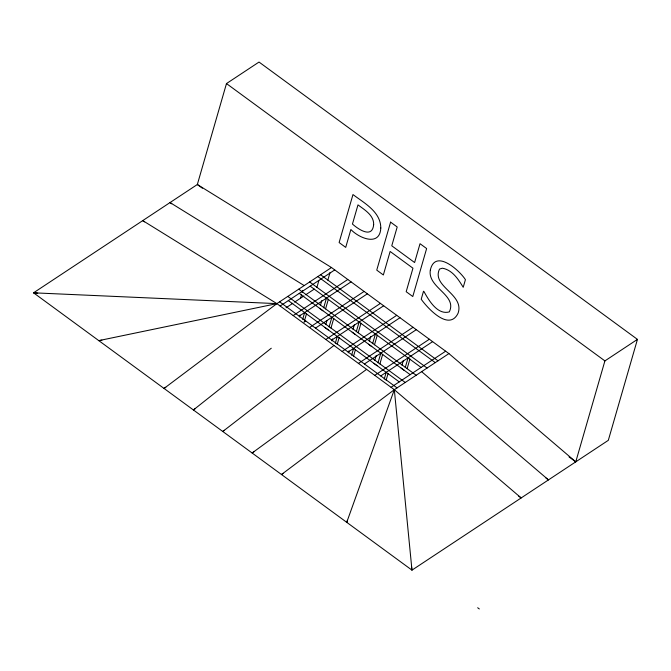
<?xml version="1.0" encoding="UTF-8"?>
<svg xmlns="http://www.w3.org/2000/svg" width="671" height="671" viewBox="0 0 671 671"><rect width="100%" height="100%" fill="white"/><g stroke="black" fill="none" stroke-linecap="round" stroke-linejoin="round"><path stroke-width="1.01" d="M226.479 83.573L197.341 184.508L33.55 292.816L411.977 570.14L608.312 440.327L637.45 339.383L259.023 62.051L226.479 83.573L604.907 360.906L637.45 339.383M300.541 298.192L301.656 294.309M302.218 292.371L302.78 290.426M299.417 316.955L299.979 315.018M302.68 319.346L304.642 312.552M304.29 321.426L306.53 313.659M316.913 287.364L318.876 280.57M320.419 305.431L321.82 300.574M327.834 280.142L330.082 272.376M323.682 307.821L326.483 298.117M325.569 308.928L328.371 299.224M325.812 324.605L326.928 320.721M329.075 326.995L331.877 317.291M330.962 328.102L333.764 318.398M332.044 340.868L332.606 338.922M335.307 343.258L337.27 336.465M337.194 344.366L339.157 337.572M353.047 329.335L354.447 324.487M348.358 352.82L348.912 350.883M356.301 331.726L359.102 322.021M351.621 355.211L353.575 348.417M358.197 332.833L360.998 323.128M353.508 356.318L355.471 349.524M369.352 341.287L370.753 336.439M372.615 343.678L375.416 333.973M374.502 344.785L377.303 335.081M374.745 360.461L376.146 355.613M378.008 362.86L380.809 353.147M379.895 363.959L382.696 354.254M384.24 379.115L386.202 372.321M386.127 380.222L388.09 373.428M401.979 365.2L403.38 360.344M405.242 367.591L408.043 357.886M407.129 368.698L409.931 358.993M569.033 456.909L575.768 461.841L604.907 360.906M347.452 520.361L346.731 522.332L394.322 389.692L448.924 353.592L575.768 461.841M271.277 348.232L193.399 409.964L195.11 408.756M304.072 322.248L305.708 320.948M333.973 345.464L222.764 431.478L224.508 430.321M366.592 369.369L252.128 452.992L253.881 451.868M448.924 353.592L331.482 267.528L276.88 303.627L164.043 388.442L165.787 387.293M280.142 306.018L334.745 269.918M286.039 307.779L292.858 303.267M294.569 302.143L303.988 295.911M305.708 294.77L314.33 289.075M293.193 315.58L347.788 279.48M299.182 316.167L351.05 281.87M309.507 327.532L364.101 291.432M315.496 328.119L367.364 293.823M325.812 339.484L380.415 303.384M331.81 340.071L383.678 305.775M342.126 351.445L396.729 315.336M348.115 352.023L399.983 317.727M358.44 363.397L413.034 327.297M364.428 363.984L416.297 329.687M374.754 375.349L429.348 339.249M380.742 375.936L432.61 341.64M391.059 387.301L445.661 351.201M283.229 473.357L281.485 474.514L394.322 389.692L521.174 497.941L518.649 496.095M101.891 340.197L98.796 340.625L276.88 303.627L394.322 389.692L411.977 570.14L411.583 567.037M37.719 293.219L33.55 292.816L276.88 303.627L142.747 220.608L144.433 221.841M331.482 267.528L197.341 184.508L202.399 188.215M304.181 285.578L170.048 202.558L171.726 203.791M320.562 274.741L438.004 360.813M317.828 276.553L435.269 362.617M309.641 281.963L427.083 368.035M310.17 286.156L421.094 367.448M298.721 289.184L416.163 375.257M299.249 293.378L410.174 374.67M319.581 308.341L322.843 310.732M352.2 332.246L355.462 334.636M368.513 344.206L371.776 346.597M401.141 368.111L404.403 370.501M545.951 478.037L548.475 479.891L421.623 371.642M287.8 296.406L405.242 382.47M288.329 300.6L399.253 381.891M324.974 327.515L328.236 329.906M373.906 363.38L377.169 365.77M279.614 301.816L397.056 387.888M477.685 607.75L479.32 608.949M430.337 270.036C427.251 287.742 457.614 295.072 449.293 311.898C437.492 315.227 428.811 300.323 423.98 291.583L423.518 291.239L421.212 299.232C427.603 308.215 449.184 331.835 458.092 313.181C464.659 294.192 431.126 286.483 439.539 269.063L442.357 268.207C452.363 269.876 458.377 279.379 463.216 287.305L465.422 279.664C459.45 270.254 435.102 248.522 430.337 270.036M380.801 228.006C379.92 247.037 358.868 238.079 350.883 229.499L345.716 247.389L339.115 242.55L352.971 194.565C364.185 203.053 380.734 211.734 380.801 228.006M373.663 224.642C372.338 239.019 358.121 229.096 352.451 224.055L357.987 204.873C364.529 209.855 373.999 215.215 373.663 224.642M390.597 222.143L376.75 270.128L383.351 274.967L390.128 251.466L412.959 268.199L406.181 291.7L412.782 296.532L426.63 248.547L420.029 243.707L414.603 262.529L391.763 245.796L397.198 226.974L390.597 222.143"/></g></svg>
